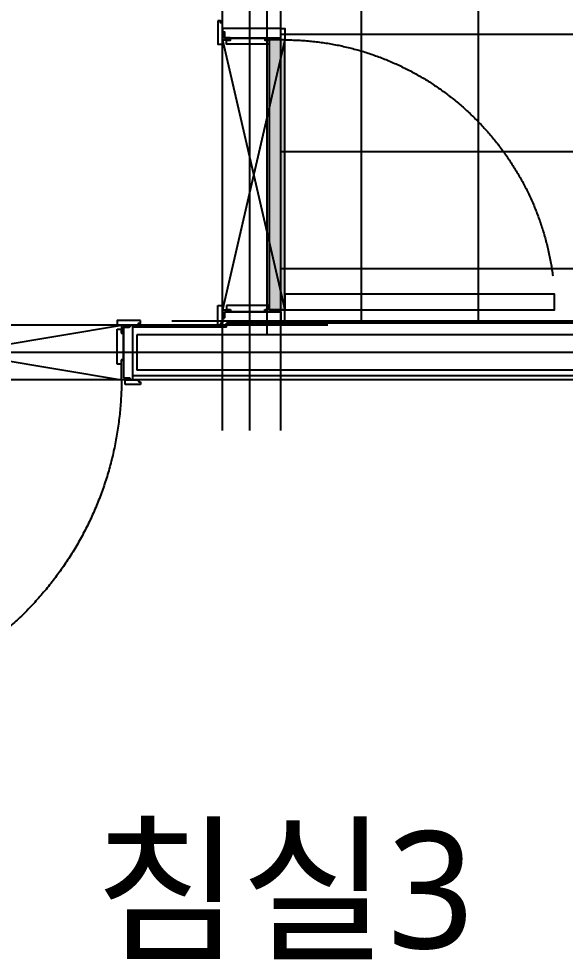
# Model space of a CAD drawing. Header units: millimetres. Extents: x 7086022 to 7120578, y 229555 to 276126.
# Drawn here: x 7103461 to 7104863, y 242730 to 245140 of the extents above; entities that cross this region are included whole.
import ezdxf
from ezdxf.enums import TextEntityAlignment as Align
from ezdxf.xclip import XClip

# ---------------------------------------------------------------- set-up
doc = ezdxf.new("R2010")
doc.units = ezdxf.units.MM
doc.header["$LTSCALE"] = 100
doc.header["$XCLIPFRAME"] = 2
doc.linetypes.add('U-84C-EX$0$CEN', pattern=[62, 60, -1, 0, -1])
doc.linetypes.add('U-84C-EX$0$DASHDOTX2', pattern=[2, 1, -0.5, 0, -0.5])
for name, color, linetype in [('AA-BORD-XREF', 15, 'Continuous'), ('BP', 7, 'Continuous'), ('TEXT', 2, 'Continuous'), ('U-84C-EX$0$C-DOOR', 1, 'Continuous'), ('U-84C-EX$0$CEN', 1, 'U-84C-EX$0$CEN'), ('U-84C-EX$0$DOR', 4, 'Continuous'), ('U-84C-EX$0$FIN', 5, 'Continuous'), ('U-84C-EX$0$FUR_욕실', 6, 'Continuous'), ('U-84C-EX$0$HAT', 8, 'Continuous'), ('U-84C-EX$0$WAL', 3, 'Continuous')]:
    doc.layers.add(name, color=color, linetype=linetype)
for name, color, linetype, plot in [('Defpoint', 142, 'Continuous', False), ('U-84C-EX$0$Defpoint', 142, 'Continuous', False), ('U-84C-EX$0$MC', 152, 'Continuous', False)]:
    doc.layers.add(name, color=color, linetype=linetype, plot=plot)
doc.styles.add('맑은 고딕', font='')
doc.styles.get('맑은 고딕').set_extended_font_data('Malgun Gothic')

# ---------------------------------------------------------------- blocks, each defined once
blk = doc.blocks.new('BORD-302')
at = {"layer": 'Defpoint'}
blk.add_lwpolyline([(-1670, 0), (0, 0), (0, -2270), (-1670, -2270)], close=True, dxfattribs=at)
blk = doc.blocks.new('U-84C-EX$0$A$Ce93e362f')
at = {"layer": 'U-84C-EX$0$HAT'}
h = blk.add_hatch(dxfattribs=at)
h.set_pattern_fill('_USER', color=256, scale=300, angle=180, double=1, pattern_type=0)
h.set_pattern_definition([(180, (1240, -8e-07), (-4e-14, -300), []), (270, (1240, -8e-07), (300, -6e-14), [])])
h.paths.add_polyline_path([(1440, 1450), (0, 1450), (0, 0), (1440, 0)])
at = {"layer": 'U-84C-EX$0$Defpoint'}
blk.add_lwpolyline([(0, 2200), (1600, 2200), (1600, 0), (0, 0)], close=True, dxfattribs=at)
blk = doc.blocks.new('U-84C-EX$0$A$C42d6a0a8')
at = {"layer": 'U-84C-EX$0$C-DOOR'}
for p, q in [((0, 49), (-140, 891)), ((-140, 891), (-140, 49)), ((-140, 49), (0, 891)), ((0, 891), (0, 49))]:
    blk.add_line(p, q, dxfattribs=at)
at = {"layer": 'U-84C-EX$0$C-DOOR', "linetype": 'U-84C-EX$0$DASHDOTX2', "ltscale": 8}
blk.add_arc((-139.3, 47.3), 843.7, 90.0468, 177.1656, dxfattribs=at)
at = {"layer": 'U-84C-EX$0$DOR'}
for p, q in [((-152, 940), (-152, 900)), ((-145, 940), (-152, 940)), ((-145, 935), (-145, 940)), ((-140, 935), (-145, 935)), ((-140, 900), (-140, 935)), ((-140, 912), (-140, 920)), ((-140, 920), (0, 920)), ((0, 920), (0, 912)), ((-152, 900), (-140, 900)), ((-135, 912), (-140, 912)), ((-135, 911), (-140, 911)), ((-140, 911), (-140, 891)), ((-135, 896), (-135, 912)), ((-135, 896), (-135, 911)), ((-5, 896), (-135, 896)), ((-90, 896), (-135, 896)), ((-90, 891), (-90, 896)), ((-21, 895), (-89, 895)), ((-89, 895), (-89, 890)), ((-21, 890), (-21, 895)), ((0, 912), (-5, 912)), ((-5, 912), (-5, 896)), ((-140, 891), (-90, 891)), ((-89, 890), (-100, 890)), ((-100, 890), (-100, 880)), ((-100, 880), (-10, 880)), ((-10, 890), (-21, 890)), ((-10, 880), (-10, 890)), ((-982, 49), (-982, 89)), ((-982, 89), (-140, 89)), ((-140, 89), (-140, 49)), ((-140, 49), (-982, 49)), ((-140, 49), (-90, 49)), ((-140, 29), (-140, 49)), ((-100, 50), (-100, 60)), ((-100, 60), (-10, 60)), ((-89, 50), (-100, 50)), ((-90, 49), (-90, 44)), ((-89, 45), (-89, 50)), ((-10, 50), (-21, 50)), ((-21, 50), (-21, 45)), ((-10, 60), (-10, 50)), ((-152, 0), (-152, 40)), ((-152, 40), (-140, 40)), ((-140, 40), (-140, 5)), ((-135, 29), (-140, 29)), ((-135, 28), (-140, 28)), ((-140, 28), (-140, 20)), ((-5, 44), (-135, 44)), ((-135, 44), (-135, 28)), ((-90, 44), (-135, 44)), ((-135, 44), (-135, 29)), ((-21, 45), (-89, 45)), ((-5, 28), (-5, 44)), ((0, 28), (-5, 28)), ((0, 20), (0, 28)), ((-145, 0), (-152, 0)), ((-140, 5), (-145, 5)), ((-145, 5), (-145, 0)), ((-140, 20), (0, 20))]:
    blk.add_line(p, q, dxfattribs=at)
at = {"layer": 'U-84C-EX$0$DOR', "color": 8}
for p, q in [((-140, 0), (-140, 20)), ((-140, 20), (0, 20)), ((0, 20), (-140, 0)), ((0, 0), (-140, 0)), ((0, 20), (0, 0))]:
    blk.add_line(p, q, dxfattribs=at)
at = {"layer": 'U-84C-EX$0$DOR'}
for points in [[(12, 940), (12, 880), (0, 880), (0, 935), (5, 935), (5, 940)], [(0, 891), (-20, 891), (-20, 896), (-5, 896), (-5, 911), (0, 911)], [(0, 49), (-20, 49), (-20, 44), (-5, 44), (-5, 29), (0, 29)], [(12, 0), (12, 60), (0, 60), (0, 5), (5, 5), (5, 0)]]:
    blk.add_lwpolyline(points, close=True, dxfattribs=at)
blk = doc.blocks.new('U-84C-EX$0$A$Cdfe55425')
at = {"layer": 'U-84C-EX$0$HAT'}
h = blk.add_hatch(dxfattribs=at)
h.set_pattern_fill('AR-SAND', color=252, scale=0.3, angle=450, style=0)
h.set_pattern_definition([(127.5, (3350244.997, -1210362.989), (-14.68239712, -0.48000939), [0, -11.5824, 0, -12.954, 0, -12.3825]), (97.5, (3350244.997, -1210362.99), (-21.50475302, 13.48569849), [0, -6.2484, 0, -10.4394, 0, -4.0005]), (57.5, (3350244.997, -1210372.362), (-0.04311554, 23.729771107), [0, -3.81, 0, -13.716, 0, -17.907]), (47.5, (3350244.997, -1210372.362), (-6.6878797, 22.90669357), [0, -1.905, 0, -8.9916, 0, -10.287])])
h.paths.add_polyline_path([(-160, 721), (-120, 721), (-120, 29), (-160, 29)])
at = {"layer": 'U-84C-EX$0$C-DOOR', "ltscale": 3}
for p, q in [((-160, 29), (-160, 721)), ((-160, 721), (0, 29)), ((0, 721), (-160, 29)), ((0, 29), (0, 721))]:
    blk.add_line(p, q, dxfattribs=at)
at = {"layer": 'U-84C-EX$0$C-DOOR', "color": 1, "linetype": 'U-84C-EX$0$DASHDOTX2', "ltscale": 10}
blk.add_arc((-159.2, 26.9, 0), 694.1, 90.0697, 176.5209, dxfattribs=at)
at = {"layer": 'U-84C-EX$0$DOR'}
for p, q in [((-120, 30), (-120, 40)), ((-120, 40), (-10, 40)), ((-109, 30), (-120, 30)), ((-109, 25), (-109, 30)), ((-21, 25), (-109, 25)), ((-10, 30), (-21, 30)), ((-21, 30), (-21, 25)), ((0, 29), (-20, 29)), ((-20, 29), (-20, 24)), ((-10, 40), (-10, 30)), ((12, 40), (0, 40)), ((0, 40), (0, -5)), ((0, 9), (0, 29)), ((12, -10), (12, 40)), ((-5, 24), (-150, 24)), ((-150, 24), (-150, 0)), ((-150, 0), (0, 0)), ((-20, 24), (-5, 24)), ((-5, 8), (-5, 24)), ((-5, 24), (-5, 9)), ((-5, 9), (0, 9)), ((0, 8), (-5, 8)), ((0, 0), (0, 8)), ((0, -5), (5, -5)), ((5, -5), (5, -10)), ((5, -10), (12, -10))]:
    blk.add_line(p, q, dxfattribs=at)
for points in [[(-160, 721), (-110, 721), (-110, 726), (-150, 726), (-150, 750), (-160, 750)], [(0, 750), (0, 742), (-5, 742), (-5, 726), (-150, 726), (-150, 750)], [(12, 770), (12, 710), (0, 710), (0, 765), (5, 765), (5, 770)], [(-21, 725), (-109, 725), (-109, 720), (-120, 720), (-120, 710), (-10, 710), (-10, 720), (-21, 720)], [(0, 721), (-20, 721), (-20, 726), (-5, 726), (-5, 741), (0, 741)], [(-160, 29), (-110, 29), (-110, 24), (-150, 24), (-150, 0), (-160, 0)]]:
    blk.add_lwpolyline(points, close=True, dxfattribs=at)
at = {"layer": 'U-84C-EX$0$DOR', "elevation": 0}
blk.add_lwpolyline([(-160, 29), (-852, 29), (-852, 69), (-160, 69)], close=True, dxfattribs=at)
at = {"layer": 'U-84C-EX$0$HAT', "color": 5, "elevation": 0}
blk.add_lwpolyline([(-160, 721), (-120, 721), (-120, 29), (-160, 29)], close=True, dxfattribs=at)
blk = doc.blocks.new('U-84C-EX')
at = {"layer": 'U-84C-EX$0$CEN'}
for p, q in [((1915, -3310), (1915, 200)), ((-145, -3110), (6715, -3110))]:
    blk.add_line(p, q, dxfattribs=at)
at = {"layer": 'U-84C-EX$0$FIN'}
for p, q in [((230, -3035), (1975, -3035)), ((1975, -3045), (1975, -3035)), ((1975, -3045), (2215, -3045)), ((115, -3170), (2215, -3170))]:
    blk.add_line(p, q, dxfattribs=at)
at = {"layer": 'U-84C-EX$0$MC'}
for p, q in [((1835, -3310), (1835, 200)), ((1985, -3310), (1985, 200)), ((-145, -3030), (2115, -3030)), ((1715, -3040), (6715, -3040)), ((-145, -3180), (6715, -3180))]:
    blk.add_line(p, q, dxfattribs=at)
at = {"layer": 'U-84C-EX$0$WAL'}
for p, q in [((200, -3065), (2205, -3065)), ((2205, -3065), (2205, -3155)), ((110, -3155), (2205, -3155))]:
    blk.add_line(p, q, dxfattribs=at)
at = {"layer": 'U-84C-EX$0$DOR', "rotation": 90}
blk.add_blockref('U-84C-EX$0$A$C42d6a0a8', (3135, -3040), dxfattribs=at)
at = {"layer": 'U-84C-EX$0$FUR_욕실', "xscale": -1}
blk.add_blockref('U-84C-EX$0$A$Ce93e362f', (1835, -3030), dxfattribs=at)
at = {"layer": 'U-84C-EX$0$DOR'}
blk.add_blockref('U-84C-EX$0$A$Cdfe55425', (1985, -3030), dxfattribs=at)
blk = doc.blocks.new('302 NAME')
at = {"layer": 'TEXT', "linetype": 'Continuous', "style": '맑은 고딕'}
blk.add_text('침실3', height=300, dxfattribs=at).set_placement((7104141.8, 242907.8), align=Align.MIDDLE_CENTER)
blk = doc.blocks.new('A$C9892afa6')
at = {"layer": 'TEXT'}
blk.add_blockref('302 NAME', (-7090708.1, -240124.9), dxfattribs=at)

msp = doc.modelspace()

# ---------------------------------------------------------------- block references
at = {"layer": 'AA-BORD-XREF'}
msp.add_blockref('BORD-302', (7105768.1, 246599.9), dxfattribs=at)

# ---------------------------------------------------------------- next in the draw order: block references
at = {"layer": 'BP'}
ref = msp.add_blockref('U-84C-EX', (7105968.1, 247394.9), dxfattribs=dict(at, xscale=-1))
XClip(ref).set_block_clipping_path([(17025, -7770.1978698203), (17025, 3020.0000000003), (4145.7978996243, 3020.0000000003), (4145.7978996253, 325.0000000014), (-145.0000000028, 325.0000000014), (-145.0000000028, -7770.1978698203)])

# ---------------------------------------------------------------- next in the draw order: block references
msp.add_blockref('A$C9892afa6', (7090708.1, 240124.9), dxfattribs=at)

doc.saveas('drawing.dxf')
